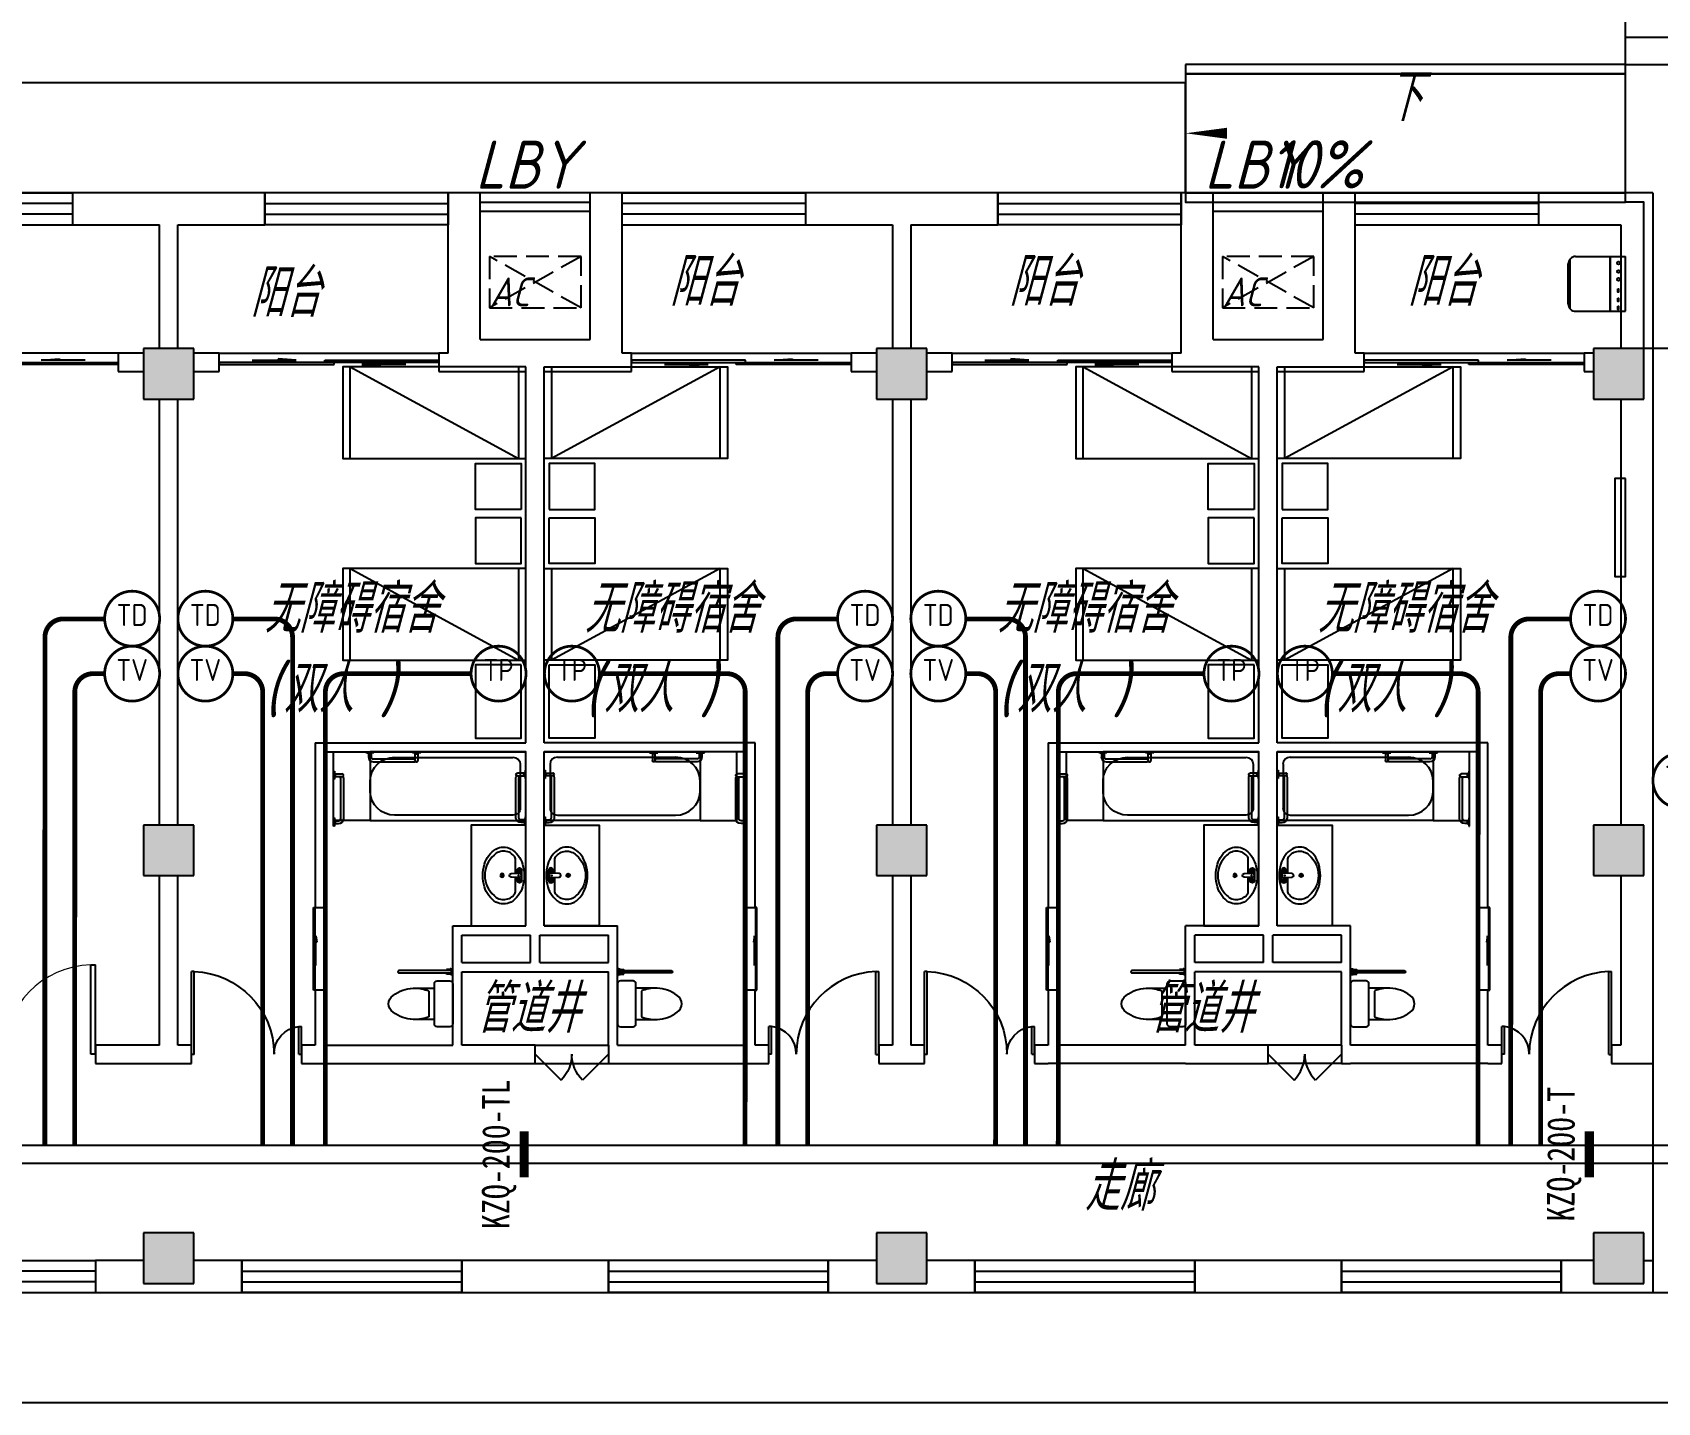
# Model space of a CAD drawing. Extents: x 0 to 2972856, y -1269770 to 0.
# Drawn here: x 2705669 to 2723406, y -885166 to -870216 of the extents above; entities that cross this region are included whole.
import ezdxf
from ezdxf.enums import TextEntityAlignment as Align

# ---------------------------------------------------------------- set-up
doc = ezdxf.new("R2010")
doc.units = 0
doc.header["$LTSCALE"] = 1000
doc.header["$PDSIZE"] = 50
doc.linetypes.add('DASH', pattern=[0.35, 0.25, -0.1])
for name, color, linetype in [('1-建筑底图', 8, 'Continuous'), ('CABLETRAY_PDS', 4, 'Continuous'), ('EQUIP-通讯', 3, 'Continuous'), ('fur', 253, 'Continuous'), ('PUB_TEXT', 7, 'Continuous'), ('WIRE-综合布线', 4, 'Continuous'), ('抗震支吊架', 2, 'Continuous'), ('洁具', 251, 'Continuous'), ('空调外机', 251, 'Continuous')]:
    doc.layers.add(name, color=color, linetype=linetype)
doc.styles.add('_TEL_ATTDEF', font='GBENOR', dxfattribs={"width": 0.8, "height": 3, "bigfont": 'GBCBIG'})
doc.styles.add('_TEL_DIM', font='SIMPLEX', dxfattribs={"width": 0.8, "height": 3.5, "bigfont": 'HZTXT'})
doc.styles.add('kzcad', font='', dxfattribs={"width": 0.8})
doc.styles.get("Standard").update_dxf_attribs({"font": 'gbeitc.shx', "bigfont": 'gbcbig.shx'})
doc.styles.get('kzcad').set_extended_font_data('SimSun')
doc.linetypes.add('JIEDI', pattern='A,1.25,-0.25,0.25,-0.25,0.625,["/",Standard,S=0.6,R=0,X=0,Y=-0.3],0.625,-0.25,0.25,-0.25', length=4)

# ---------------------------------------------------------------- blocks, each defined once
blk = doc.blocks.new('$equip$00003204')
at = {"const_width": 0.05}
blk.add_lwpolyline([(0, 0.5, -1), (0, -0.5, -1), (0, 0.5, 0.021884)], format="xyb", dxfattribs=at)
blk.add_circle((0, 0), 0.5)
for p in [(0, 0.5), (-0.5, 0), (0.5, 0), (0, -0.5)]:
    blk.add_point(p)
at = {"color": 7, "style": '_TEL_ATTDEF'}
blk.add_attdef('$TEXT$', text='', height=0.4, dxfattribs=at).set_placement((0, 0), align=Align.MIDDLE_CENTER)
at = {"color": 7, "style": '_TEL_DIM', "flags": 1}
for tag in ['A', 'REMARK']:
    blk.add_attdef(tag, text='', height=0.00002, dxfattribs=at).set_placement((0, 0), align=Align.MIDDLE_CENTER)
blk = doc.blocks.new('$equip$00003209')
at = {"const_width": 0.05}
blk.add_lwpolyline([(0, 0.5, -1), (0, -0.5, -1), (0, 0.5, 0.021884)], format="xyb", dxfattribs=at)
blk.add_circle((0, 0), 0.5)
for p in [(0, 0.5), (-0.5, 0), (0.5, 0), (0, -0.5)]:
    blk.add_point(p)
at = {"color": 7, "style": '_TEL_ATTDEF'}
blk.add_attdef('$TEXT$', text='', height=0.4, dxfattribs=at).set_placement((0, 0), align=Align.MIDDLE_CENTER)
at = {"color": 7, "style": '_TEL_DIM', "flags": 1}
for tag in ['A', 'REMARK']:
    blk.add_attdef(tag, text='', height=0.00002, dxfattribs=at).set_placement((0, 0), align=Align.MIDDLE_CENTER)
blk = doc.blocks.new('$equip$00003208')
at = {"const_width": 0.05}
blk.add_lwpolyline([(0, 0.5, -1), (0, -0.5, -1), (0, 0.5, 0.021884)], format="xyb", dxfattribs=at)
blk.add_circle((0, 0), 0.5)
for p in [(0, 0.5), (-0.5, 0), (0.5, 0), (0, -0.5)]:
    blk.add_point(p)
at = {"color": 7, "style": '_TEL_ATTDEF'}
blk.add_attdef('$TEXT$', text='', height=0.4, dxfattribs=at).set_placement((0, 0), align=Align.MIDDLE_CENTER)
at = {"color": 7, "style": '_TEL_DIM', "flags": 1}
for tag in ['A', 'REMARK']:
    blk.add_attdef(tag, text='', height=0.00002, dxfattribs=at).set_placement((0, 0), align=Align.MIDDLE_CENTER)
blk = doc.blocks.new('A$C61295E98')
at = {"color": 3}
for p, q in [((544, 598), (0, 598)), ((0, 598), (0, 0)), ((161, 598), (161, 0)), ((170, 0), (170, 598)), ((603, 572), (603, 26)), ((624, 518), (624, 80)), ((544, 0), (0, 0))]:
    blk.add_line(p, q, dxfattribs=at)
for points in [[(82, 540), (75, 540), (75, 577), (82, 577)], [(82, 453), (75, 453), (75, 490), (82, 490)], [(82, 353), (75, 353), (75, 389), (82, 389)]]:
    blk.add_lwpolyline(points, close=True, dxfattribs=at)
for centre in [(74, 250), (74, 164), (74, 71)]:
    blk.add_circle(centre, 15.7, dxfattribs=at)
for centre, start, end in [((544, 518), 360, 90), ((544, 80), 270, 0)]:
    blk.add_arc(centre, 80, start, end, dxfattribs=at)
blk = doc.blocks.new('A$Cf5a72a1b')
at = {"layer": '空调外机', "linetype": 'DASH'}
for p, q in [((1000, 563), (0, 0)), ((1000, 0), (0, 563))]:
    blk.add_line(p, q, dxfattribs=at)
blk.add_lwpolyline([(1000, 563), (0, 563), (0, 0), (1000, 0)], close=True, dxfattribs=at)
at = {"layer": 'PUB_TEXT'}
blk.add_text('AC', height=315, dxfattribs=at).set_placement((5, 18))
blk = doc.blocks.new('$plan$00002936')
at = {"layer": '洁具'}
for p, q in [((-45, 0), (45, 0)), ((45, 0), (45, -10)), ((-555, 0), (-466, 0)), ((-555, -10), (-555, 0)), ((-466, -10), (-555, -10)), ((-539, -10), (-527, -22)), ((-527, -22), (-497, -22)), ((-527, -22), (-527, -53)), ((-497, -22), (-486, -10)), ((-497, -22), (-497, -53)), ((-474, -78), (-38, -78)), ((-474, -110), (-38, -110)), ((-466, 0), (-466, -10)), ((-45, -10), (-45, 0)), ((45, -10), (-45, -10)), ((-28, -10), (-17, -22)), ((-17, -22), (13, -22)), ((-17, -94), (-17, -22)), ((-2, -110), (-2, -110)), ((13, -22), (24, -10)), ((13, -22), (13, -94))]:
    blk.add_line(p, q, dxfattribs=at)
for centre, major_axis, start_param, end_param in [((-474, -53), (0, 57.3), 1.570798, 3.141592), ((-474, -53), (0, 25.2), 1.570801, 3.141589), ((-38, -53), (0, 25.2), 3.141577, 4.303054), ((-38, -53), (0, 57.3), 3.141596, 3.619177), ((-2, -94), (0, 16), 1.570785, 3.141583), ((-2, -94), (0, 16), 3.141592, 4.71239)]:
    blk.add_ellipse(centre, major_axis=major_axis, ratio=0.931835, start_param=start_param, end_param=end_param, dxfattribs=at)
blk = doc.blocks.new('$WINLIB2D$00000001')
at = {"color": 0}
for points in [[(-0.5, 0.5), (-0.5, -0.5)], [(-0.5, 0.5), (0.5, 0.5)], [(0.5, -0.5), (0.5, 0.5)], [(0.5, 0.1667), (-0.5, 0.1667)], [(0.5, -0.1667), (-0.5, -0.1667)], [(-0.5, -0.5), (0.5, -0.5)]]:
    blk.add_lwpolyline(points, dxfattribs=at)
blk = doc.blocks.new('$DorLib2D$00000225')
at = {"color": 0}
for p, q in [((0.475, -0.001), (0.475, 0.752)), ((0.475, 0.752), (0.5, 0.752)), ((0.5, -0.001), (0.5, 0.752)), ((-0.5, 0), (-0.5, 0.252)), ((-0.475, 0.252), (-0.5, 0.252)), ((-0.475, 0), (-0.475, 0.252)), ((-0.475, 0), (-0.5, 0)), ((0.475, -0.001), (0.5, -0.001))]:
    blk.add_line(p, q, dxfattribs=at)
for centre, radius, start, end in [((0.505, -0.002), 0.755, 92.2493, 179.7238), ((-0.501, 0.003), 0.251, 359.7899, 84.0974)]:
    blk.add_arc(centre, radius, start, end, dxfattribs=at)
blk = doc.blocks.new('$DorLib2D$00000116')
at = {"color": 0}
for p, q in [((-0.5, 0), (-0.146, 0.354)), ((0.5, 0), (0.146, 0.354))]:
    blk.add_line(p, q, dxfattribs=at)
for centre, start, end in [((-0.5, 0), 0, 45), ((0.5, 0), 135, 180)]:
    blk.add_arc(centre, 0.5, start, end, dxfattribs=at)
blk = doc.blocks.new('$lvtry$00000196')
at = {"color": 0}
for points in [[(219, -385, 0.106486), (289, -308, 0.130324), (310, -225, 0.130324), (289, -143, 0.106486), (219, -66, 0.084172), (123, -18, 0.073176), (0, 0, 0.073176), (-123, -18, 0.084172), (-219, -66, 0.106486), (-289, -143, 0.130324), (-310, -225, 0.130324), (-289, -308, 0.106486), (-219, -385, 0.084172), (-123, -433, 0.073176), (0, -451, 0.073176), (123, -433, 0.084172)], [(-22, -44), (-17, -142, 1), (21, -142), (26, -44, 0.493794)]]:
    blk.add_lwpolyline(points, format="xyb", close=True, dxfattribs=at)
for points in [[(-218, -329, -0.467303), (-199, -103, -0.154885), (-179, -96), (-17, -96, -0.154885)], [(21, -96), (183, -96, -0.154885), (203, -103, -0.467303), (222, -329, -0.210278), (2, -430, -0.210278), (-218, -329, -0.467303)]]:
    blk.add_lwpolyline(points, format="xyb", dxfattribs=at)
for points in [[(-52, -25), (56, -25)], [(-52, -78), (-20, -78)], [(24, -78), (56, -78)]]:
    blk.add_lwpolyline(points, dxfattribs=at)
for centre, radius in [((-52, -52), 19.4), ((-52, -52), 12.6), ((56, -52), 19.4), ((56, -52), 12.6), ((2, -241), 19.7), ((2, -241), 14.7)]:
    blk.add_circle(centre, radius, dxfattribs=at)
for centre, start, end in [((-52, -52), 90, 270), ((56, -52), 270, 90)]:
    blk.add_arc(centre, 26.5, start, end, dxfattribs=at)
for p in [(2, -62), (2, -241)]:
    blk.add_point(p, dxfattribs=at)
blk = doc.blocks.new('$plan$00002967')
at = {"layer": '洁具'}
for p, q in [((59, -136), (59, -614)), ((1349, -60), (134, -60)), ((1600, -435), (1600, -315)), ((134, -690), (1349, -690))]:
    blk.add_line(p, q, dxfattribs=at)
blk.add_lwpolyline([(0, -750), (0, 0), (1600, 0), (1600, -750)], close=True, dxfattribs=at)
for centre, major_axis, start_param, end_param in [((134, -136), (0, 76.7), 0, 1.570796), ((1349, -315), (0, 256), -1.570796, 0), ((201, -375), (0, 42.6), 1.570796326795708, 7.853981633975295), ((1349, -435), (0, 256), 3.141593, 4.712389), ((134, -614), (0, 76.7), 1.570796, 3.141593)]:
    blk.add_ellipse(centre, major_axis=major_axis, ratio=0.98237, start_param=start_param, end_param=end_param, dxfattribs=at)
blk = doc.blocks.new('$plan$00002937')
at = {"layer": '洁具'}
for p, q in [((-12, 13), (-585, 13)), ((-67, 25), (-67, 16)), ((-8, 25), (-67, 25)), ((-67, 16), (-8, 16)), ((-28, 31), (-28, 25)), ((-20, 31), (-28, 31)), ((-28, 25), (-20, 25)), ((-20, 25), (-20, 31)), ((-12, -13), (-12, 13)), ((-8, 40), (-8, -40)), ((0, 40), (-8, 40)), ((-8, 16), (-8, 25)), ((0, -40), (0, 40)), ((-585, -13), (-12, -13)), ((-67, -25), (-67, -16)), ((-67, -16), (-8, -16)), ((-8, -25), (-67, -25)), ((-28, -31), (-28, -25)), ((-28, -25), (-20, -25)), ((-20, -31), (-28, -31)), ((-20, -25), (-20, -31)), ((-8, -16), (-8, -25)), ((-8, -40), (0, -40))]:
    blk.add_line(p, q, dxfattribs=at)
blk.add_ellipse((-585, 0), major_axis=(0, -13.3), ratio=0.97507, start_param=3.141592, end_param=6.283185, dxfattribs=at)
blk = doc.blocks.new('$plan$00002826')
at = {"layer": '洁具', "color": 7}
blk.add_line((-260, -140), (-260, 140), dxfattribs=at)
at = {"layer": '洁具'}
blk.add_line((-200, 170), (-200, -170), dxfattribs=at)
blk.add_lwpolyline([(-650, 92, 0.537872), (-650, -92, 0.149947), (-430, -170), (-200, -170), (-200, -220, 0.414214), (-170, -250), (-30, -250, 0.414214), (0, -220), (0, 220, 0.414214), (-30, 250), (-170, 250, 0.414214), (-200, 220), (-200, 170), (-430, 170, 0.149947)], format="xyb", close=True, dxfattribs=at)
at = {"layer": '洁具', "color": 7}
for centre, start, end in [((-413, -227), 67.4505, 91.4725), ((-413, 227), 268.6339, 292.5495)]:
    blk.add_arc(centre, 398, start, end, dxfattribs=at)
blk = doc.blocks.new('$DorLib2D$00000129')
at = {"color": 0, "linetype": 'Continuous'}
for p, q in [((-0.5, 0.545), (-0.5, 0.687)), ((-0.5, 0.687), (0.5, 0.687)), ((0.5, 0.687), (0.5, 0.545)), ((0.5, 0.545), (-0.5, 0.545)), ((-0.5, 0.5), (-0.5, 0.545)), ((-0.2, 0.437), (0.158, 0.437)), ((0.08, 0.341), (0.08, 0.437)), ((0.158, 0.437), (0.08, 0.341)), ((0.5, 0.5), (0.5, 0.545))]:
    blk.add_line(p, q, dxfattribs=at)
blk = doc.blocks.new('$plan$00002356')
at = {"layer": 'fur'}
for p, q in [((0, -1920), (1000, -80)), ((0, -80), (1000, -80)), ((1000, -1920), (0, -1920))]:
    blk.add_line(p, q, dxfattribs=at)
blk.add_lwpolyline([(0, 0), (0, -2000), (1000, -2000), (1000, 0)], close=True, dxfattribs=at)
blk = doc.blocks.new('$DorLib2D$00000131')
at = {"color": 0, "linetype": 'Continuous'}
for p, q in [((0.15, 0.125), (0.2319, 0.1973)), ((0.2319, 0.1973), (0.2319, 0.125)), ((-0.5, 0.125), (-0.5, 0)), ((0.0192, 0.125), (-0.5, 0.125)), ((0.0192, 0), (0.0192, 0.125)), ((0.35, 0.125), (0.15, 0.125)), ((-0.5, 0), (0.0192, 0)), ((-0.024, 0), (0.5, 0)), ((-0.024, -0.125), (-0.024, 0)), ((0.5, 0), (0.5, -0.125)), ((-0.35, -0.125), (-0.15, -0.125)), ((-0.2319, -0.1973), (-0.2319, -0.125)), ((-0.15, -0.125), (-0.2319, -0.1973)), ((0.5, -0.125), (-0.024, -0.125))]:
    blk.add_line(p, q, dxfattribs=at)
blk = doc.blocks.new('$DorLib2D$00000001')
for p, q in [((0.45, 0.975), (0.5, 0.975)), ((0.45, 0), (0.45, 0.975)), ((0.5, 0), (0.5, 0.975)), ((0.5, 0), (0.45, 0))]:
    blk.add_line(p, q)
at = {"lineweight": 13}
blk.add_arc((0.475, 0), 0.975, 91.4693, 180, dxfattribs=at)
blk = doc.blocks.new('1-1层建筑底图')
at = {"layer": '1-建筑底图'}
for points in [[(2092651.6, -730026.3), (2092101.6, -730026.3), (2092101.6, -730576.3), (2092651.6, -730576.3)], [(2100651.6, -730026.3), (2100101.6, -730026.3), (2100101.6, -730576.3), (2100651.6, -730576.3)], [(2108476.6, -730026.3), (2107926.6, -730026.3), (2107926.6, -730576.3), (2108476.6, -730576.3)], [(2092651.6, -735226.3), (2092101.6, -735226.3), (2092101.6, -735776.3), (2092651.6, -735776.3)], [(2100651.6, -735226.3), (2100101.6, -735226.3), (2100101.6, -735776.3), (2100651.6, -735776.3)], [(2108476.6, -735226.3), (2107926.6, -735226.3), (2107926.6, -735776.3), (2108476.6, -735776.3)], [(2092651.6, -739676.3), (2092101.6, -739676.3), (2092101.6, -740226.3), (2092651.6, -740226.3)], [(2100651.6, -739676.3), (2100101.6, -739676.3), (2100101.6, -740226.3), (2100651.6, -740226.3)], [(2108476.6, -739676.3), (2107926.6, -739676.3), (2107926.6, -740226.3), (2108476.6, -740226.3)]]:
    blk.add_hatch(color=256, dxfattribs=at).paths.add_polyline_path(points)
for p, q in [((2103476.6, -727126.3), (2058876.6, -727126.3)), ((2103476.6, -728326.3), (2103476.6, -727126.3)), ((2103476.6, -728326.3), (2060076.6, -728326.3)), ((2092376.6, -728326.3), (2091326.6, -728326.3)), ((2091326.6, -728326.3), (2091326.6, -728676.3)), ((2093426.6, -728326.3), (2092376.6, -728326.3)), ((2093426.6, -728676.3), (2093426.6, -728326.3)), ((2095776.6, -728326.3), (2095426.6, -728326.3)), ((2095426.6, -728326.3), (2095426.6, -728676.3)), ((2095776.6, -729926.3), (2095776.6, -728326.3)), ((2097326.6, -728326.3), (2096976.6, -728326.3)), ((2096976.6, -729926.3), (2096976.6, -728326.3)), ((2097326.6, -728676.3), (2097326.6, -728326.3)), ((2100376.6, -728326.3), (2099326.6, -728326.3)), ((2099326.6, -728326.3), (2099326.6, -728676.3)), ((2101426.6, -728326.3), (2100376.6, -728326.3)), ((2101426.6, -728676.3), (2101426.6, -728326.3)), ((2103776.6, -728326.3), (2103426.6, -728326.3)), ((2103426.6, -728326.3), (2103426.6, -728676.3)), ((2103776.6, -729926.3), (2103776.6, -728326.3)), ((2105326.6, -728326.3), (2104976.6, -728326.3)), ((2104976.6, -729926.3), (2104976.6, -728326.3)), ((2105326.6, -728676.3), (2105326.6, -728326.3)), ((2108576.6, -728326.3), (2107326.6, -728326.3)), ((2107326.6, -728326.3), (2107326.6, -728676.3)), ((2108576.6, -728326.3), (2108576.6, -730126.3)), ((2091326.6, -728676.3), (2092276.6, -728676.3)), ((2092276.6, -730026.3), (2092276.6, -728676.3)), ((2092476.6, -728676.3), (2093426.6, -728676.3)), ((2092476.6, -730026.3), (2092476.6, -728676.3)), ((2095426.6, -730076.3), (2095426.6, -728676.3)), ((2097326.6, -730076.3), (2097326.6, -728676.3)), ((2099326.6, -728676.3), (2100276.6, -728676.3)), ((2100276.6, -728676.3), (2100276.6, -730026.3)), ((2100476.6, -728676.3), (2101426.6, -728676.3)), ((2100476.6, -728676.3), (2100476.6, -730026.3)), ((2103426.6, -730076.3), (2103426.6, -728676.3)), ((2105326.6, -730076.3), (2105326.6, -728676.3)), ((2107326.6, -728676.3), (2108226.6, -728676.3)), ((2108226.6, -728676.3), (2108226.6, -730026.3)), ((2092651.6, -730026.3), (2092101.6, -730026.3)), ((2092101.6, -730026.3), (2092101.6, -730576.3)), ((2092651.6, -730576.3), (2092651.6, -730026.3)), ((2095776.6, -729926.3), (2096376.6, -729926.3)), ((2096376.6, -729926.3), (2096976.6, -729926.3)), ((2100651.6, -730026.3), (2100101.6, -730026.3)), ((2100101.6, -730026.3), (2100101.6, -730576.3)), ((2100651.6, -730576.3), (2100651.6, -730026.3)), ((2103776.6, -729926.3), (2104376.6, -729926.3)), ((2104376.6, -729926.3), (2104976.6, -729926.3)), ((2108476.6, -730026.3), (2107926.6, -730026.3)), ((2107926.6, -730026.3), (2107926.6, -730576.3)), ((2108476.6, -730576.3), (2108476.6, -730026.3)), ((2091826.6, -730076.3), (2089426.6, -730076.3)), ((2092101.6, -730076.3), (2091826.6, -730076.3)), ((2091826.6, -730076.3), (2091826.6, -730276.3)), ((2092926.6, -730076.3), (2092651.6, -730076.3)), ((2092926.6, -730076.3), (2095326.6, -730076.3)), ((2092926.6, -730276.3), (2092926.6, -730076.3)), ((2095426.6, -730076.3), (2095326.6, -730076.3)), ((2095326.6, -730076.3), (2095326.6, -730276.3)), ((2097426.6, -730076.3), (2097326.6, -730076.3)), ((2097426.6, -730076.3), (2099826.6, -730076.3)), ((2097426.6, -730276.3), (2097426.6, -730076.3)), ((2100101.6, -730076.3), (2099826.6, -730076.3)), ((2099826.6, -730076.3), (2099826.6, -730276.3)), ((2100926.6, -730076.3), (2100651.6, -730076.3)), ((2100926.6, -730076.3), (2103326.6, -730076.3)), ((2100926.6, -730276.3), (2100926.6, -730076.3)), ((2103426.6, -730076.3), (2103326.6, -730076.3)), ((2103326.6, -730076.3), (2103326.6, -730276.3)), ((2105426.6, -730076.3), (2105326.6, -730076.3)), ((2105426.6, -730276.3), (2105426.6, -730076.3)), ((2105426.6, -730076.3), (2107826.6, -730076.3)), ((2107926.6, -730076.3), (2107826.6, -730076.3)), ((2107826.6, -730076.3), (2107826.6, -730276.3)), ((2108576.6, -730126.3), (2108576.6, -735501.3)), ((2091826.6, -730276.3), (2092101.6, -730276.3)), ((2092651.6, -730276.3), (2092926.6, -730276.3)), ((2095326.6, -730276.3), (2095676.6, -730276.3)), ((2095676.6, -730276.3), (2096276.6, -730276.3)), ((2096276.6, -734326.3), (2096276.6, -730276.3)), ((2096476.6, -730276.3), (2097076.6, -730276.3)), ((2096476.6, -734326.3), (2096476.6, -730276.3)), ((2097076.6, -730276.3), (2097426.6, -730276.3)), ((2099826.6, -730276.3), (2100101.6, -730276.3)), ((2100651.6, -730276.3), (2100926.6, -730276.3)), ((2103326.6, -730276.3), (2103676.6, -730276.3)), ((2103676.6, -730276.3), (2104276.6, -730276.3)), ((2104276.6, -734326.3), (2104276.6, -730276.3)), ((2104476.6, -734326.3), (2104476.6, -730276.3)), ((2104476.6, -730276.3), (2105076.6, -730276.3)), ((2105076.6, -730276.3), (2105426.6, -730276.3)), ((2107826.6, -730276.3), (2107926.6, -730276.3)), ((2092101.6, -730576.3), (2092651.6, -730576.3)), ((2092276.6, -735226.3), (2092276.6, -730576.3)), ((2092476.6, -735226.3), (2092476.6, -730576.3)), ((2100101.6, -730576.3), (2100651.6, -730576.3)), ((2100276.6, -730576.3), (2100276.6, -735226.3)), ((2100476.6, -730576.3), (2100476.6, -735226.3)), ((2107926.6, -730576.3), (2108476.6, -730576.3)), ((2108226.6, -730576.3), (2108226.6, -735226.3)), ((2093976.6, -734326.3), (2096276.6, -734326.3)), ((2093976.6, -734326.3), (2093976.6, -736126.3)), ((2094076.6, -734426.3), (2096276.6, -734426.3)), ((2094076.6, -736126.3), (2094076.6, -734426.3)), ((2096276.6, -736326.3), (2096276.6, -734426.3)), ((2098776.6, -734326.3), (2096476.6, -734326.3)), ((2098676.6, -734426.3), (2096476.6, -734426.3)), ((2096476.6, -736326.3), (2096476.6, -734426.3)), ((2098676.6, -734426.3), (2098676.6, -736126.3)), ((2098776.6, -736126.3), (2098776.6, -734326.3)), ((2101976.6, -734326.3), (2104276.6, -734326.3)), ((2101976.6, -734326.3), (2101976.6, -736126.3)), ((2102076.6, -734426.3), (2104276.6, -734426.3)), ((2102076.6, -736126.3), (2102076.6, -734426.3)), ((2104276.6, -736326.3), (2104276.6, -734426.3)), ((2106776.6, -734326.3), (2104476.6, -734326.3)), ((2104476.6, -736326.3), (2104476.6, -734426.3)), ((2106676.6, -734426.3), (2104476.6, -734426.3)), ((2106676.6, -734426.3), (2106676.6, -736126.3)), ((2106776.6, -736126.3), (2106776.6, -734326.3)), ((2092651.6, -735226.3), (2092101.6, -735226.3)), ((2092101.6, -735226.3), (2092101.6, -735776.3)), ((2092651.6, -735776.3), (2092651.6, -735226.3)), ((2100651.6, -735226.3), (2100101.6, -735226.3)), ((2100101.6, -735226.3), (2100101.6, -735776.3)), ((2100651.6, -735776.3), (2100651.6, -735226.3)), ((2108476.6, -735226.3), (2107926.6, -735226.3)), ((2107926.6, -735226.3), (2107926.6, -735776.3)), ((2108476.6, -735776.3), (2108476.6, -735226.3)), ((2108576.6, -735501.3), (2108576.6, -737826.3)), ((2092101.6, -735776.3), (2092651.6, -735776.3)), ((2092276.6, -737626.3), (2092276.6, -735776.3)), ((2092476.6, -737626.3), (2092476.6, -735776.3)), ((2100101.6, -735776.3), (2100651.6, -735776.3)), ((2100276.6, -735776.3), (2100276.6, -737626.3)), ((2100476.6, -735776.3), (2100476.6, -737626.3)), ((2107926.6, -735776.3), (2108476.6, -735776.3)), ((2108226.6, -735776.3), (2108226.6, -737626.3)), ((2093976.6, -736126.3), (2094076.6, -736126.3)), ((2094076.6, -737026.3), (2094076.6, -736126.3)), ((2098676.6, -737026.3), (2098676.6, -736126.3)), ((2098676.6, -736126.3), (2098776.6, -736126.3)), ((2101976.6, -736126.3), (2102076.6, -736126.3)), ((2102076.6, -737026.3), (2102076.6, -736126.3)), ((2106676.6, -737026.3), (2106676.6, -736126.3)), ((2106676.6, -736126.3), (2106776.6, -736126.3)), ((2095476.6, -736326.3), (2096276.6, -736326.3)), ((2095476.6, -736826.3), (2095476.6, -736326.3)), ((2096476.6, -736326.3), (2097276.6, -736326.3)), ((2097276.6, -736826.3), (2097276.6, -736326.3)), ((2104276.6, -736326.3), (2103476.6, -736326.3)), ((2103476.6, -736826.3), (2103476.6, -736326.3)), ((2105276.6, -736326.3), (2104476.6, -736326.3)), ((2105276.6, -736826.3), (2105276.6, -736326.3)), ((2095576.6, -736426.3), (2096326.6, -736426.3)), ((2095576.6, -736726.3), (2095576.6, -736426.3)), ((2096326.6, -736726.3), (2096326.6, -736426.3)), ((2096426.6, -736426.3), (2097176.6, -736426.3)), ((2096426.6, -736726.3), (2096426.6, -736426.3)), ((2097176.6, -736726.3), (2097176.6, -736426.3)), ((2104326.6, -736426.3), (2103576.6, -736426.3)), ((2103576.6, -736726.3), (2103576.6, -736426.3)), ((2104326.6, -736726.3), (2104326.6, -736426.3)), ((2105176.6, -736426.3), (2104426.6, -736426.3)), ((2104426.6, -736726.3), (2104426.6, -736426.3)), ((2105176.6, -736726.3), (2105176.6, -736426.3)), ((2095576.6, -736726.3), (2096326.6, -736726.3)), ((2096426.6, -736726.3), (2097176.6, -736726.3)), ((2104326.6, -736726.3), (2103576.6, -736726.3)), ((2105176.6, -736726.3), (2104426.6, -736726.3)), ((2095476.6, -737626.3), (2095476.6, -736826.3)), ((2095576.6, -736826.3), (2096376.6, -736826.3)), ((2095576.6, -737626.3), (2095576.6, -736826.3)), ((2096376.6, -736826.3), (2097176.6, -736826.3)), ((2097176.6, -737626.3), (2097176.6, -736826.3)), ((2097276.6, -737626.3), (2097276.6, -736826.3)), ((2103476.6, -737626.3), (2103476.6, -736826.3)), ((2104376.6, -736826.3), (2103576.6, -736826.3)), ((2103576.6, -737626.3), (2103576.6, -736826.3)), ((2105176.6, -736826.3), (2104376.6, -736826.3)), ((2105176.6, -737626.3), (2105176.6, -736826.3)), ((2105276.6, -737626.3), (2105276.6, -736826.3)), ((2094076.6, -737026.3), (2093976.6, -737026.3)), ((2093976.6, -737026.3), (2093976.6, -737626.3)), ((2094076.6, -737626.3), (2094076.6, -737026.3)), ((2098776.6, -737026.3), (2098676.6, -737026.3)), ((2098676.6, -737026.3), (2098676.6, -737626.3)), ((2098776.6, -737626.3), (2098776.6, -737026.3)), ((2102076.6, -737026.3), (2101976.6, -737026.3)), ((2101976.6, -737026.3), (2101976.6, -737626.3)), ((2102076.6, -737626.3), (2102076.6, -737026.3)), ((2106776.6, -737026.3), (2106676.6, -737026.3)), ((2106676.6, -737026.3), (2106676.6, -737626.3)), ((2106776.6, -737626.3), (2106776.6, -737026.3)), ((2092276.6, -737626.3), (2091576.6, -737626.3)), ((2091576.6, -737626.3), (2091576.6, -737826.3)), ((2092626.6, -737626.3), (2092476.6, -737626.3)), ((2092626.6, -737826.3), (2092626.6, -737626.3)), ((2093976.6, -737626.3), (2093826.6, -737626.3)), ((2093826.6, -737626.3), (2093826.6, -737826.3)), ((2094076.6, -737626.3), (2095476.6, -737626.3)), ((2096376.6, -737626.3), (2095576.6, -737626.3)), ((2096376.6, -737626.3), (2097176.6, -737626.3)), ((2096376.6, -737826.3), (2096376.6, -737626.3)), ((2097176.6, -737626.3), (2097176.6, -737826.3)), ((2097276.6, -737626.3), (2098676.6, -737626.3)), ((2098926.6, -737626.3), (2098776.6, -737626.3)), ((2098926.6, -737826.3), (2098926.6, -737626.3)), ((2100276.6, -737626.3), (2100126.6, -737626.3)), ((2100126.6, -737626.3), (2100126.6, -737826.3)), ((2100626.6, -737626.3), (2100476.6, -737626.3)), ((2100626.6, -737826.3), (2100626.6, -737626.3)), ((2101976.6, -737626.3), (2101826.6, -737626.3)), ((2101826.6, -737626.3), (2101826.6, -737826.3)), ((2103476.6, -737626.3), (2102076.6, -737626.3)), ((2104376.6, -737626.3), (2103576.6, -737626.3)), ((2105176.6, -737626.3), (2104376.6, -737626.3)), ((2104376.6, -737826.3), (2104376.6, -737626.3)), ((2105176.6, -737626.3), (2105176.6, -737826.3)), ((2106676.6, -737626.3), (2105276.6, -737626.3)), ((2106926.6, -737626.3), (2106776.6, -737626.3)), ((2106926.6, -737826.3), (2106926.6, -737626.3)), ((2108226.6, -737626.3), (2108126.6, -737626.3)), ((2108126.6, -737626.3), (2108126.6, -737826.3)), ((2091576.6, -737826.3), (2092376.6, -737826.3)), ((2092376.6, -737826.3), (2092626.6, -737826.3)), ((2093826.6, -737826.3), (2093976.6, -737826.3)), ((2093976.6, -737826.3), (2095476.6, -737826.3)), ((2095476.6, -737826.3), (2096376.6, -737826.3)), ((2096376.6, -737826.3), (2097176.6, -737826.3)), ((2097176.6, -737826.3), (2097276.6, -737826.3)), ((2097276.6, -737826.3), (2098776.6, -737826.3)), ((2098776.6, -737826.3), (2098926.6, -737826.3)), ((2100126.6, -737826.3), (2100376.6, -737826.3)), ((2100376.6, -737826.3), (2100626.6, -737826.3)), ((2101826.6, -737826.3), (2101976.6, -737826.3)), ((2103476.6, -737826.3), (2101976.6, -737826.3)), ((2103476.6, -737826.3), (2104376.6, -737826.3)), ((2105176.6, -737826.3), (2104376.6, -737826.3)), ((2105176.6, -737826.3), (2105276.6, -737826.3)), ((2106776.6, -737826.3), (2105276.6, -737826.3)), ((2106776.6, -737826.3), (2106926.6, -737826.3)), ((2108126.6, -737826.3), (2108576.6, -737826.3)), ((2108576.6, -737826.3), (2108576.6, -740026.3)), ((2092651.6, -739676.3), (2092101.6, -739676.3)), ((2092101.6, -739676.3), (2092101.6, -740226.3)), ((2092651.6, -740226.3), (2092651.6, -739676.3)), ((2100651.6, -739676.3), (2100101.6, -739676.3)), ((2100101.6, -739676.3), (2100101.6, -740226.3)), ((2100651.6, -740226.3), (2100651.6, -739676.3)), ((2108476.6, -739676.3), (2107926.6, -739676.3)), ((2107926.6, -739676.3), (2107926.6, -740226.3)), ((2108476.6, -740226.3), (2108476.6, -739676.3)), ((2092101.6, -739976.3), (2091576.6, -739976.3)), ((2091576.6, -739976.3), (2091576.6, -740326.3)), ((2093176.6, -739976.3), (2092651.6, -739976.3)), ((2093176.6, -740326.3), (2093176.6, -739976.3)), ((2097176.6, -739976.3), (2095576.6, -739976.3)), ((2095576.6, -739976.3), (2095576.6, -740326.3)), ((2097176.6, -740326.3), (2097176.6, -739976.3)), ((2100101.6, -739976.3), (2099576.6, -739976.3)), ((2099576.6, -739976.3), (2099576.6, -740326.3)), ((2101176.6, -739976.3), (2100651.6, -739976.3)), ((2101176.6, -740326.3), (2101176.6, -739976.3)), ((2105176.6, -739976.3), (2103576.6, -739976.3)), ((2103576.6, -739976.3), (2103576.6, -740326.3)), ((2105176.6, -740326.3), (2105176.6, -739976.3)), ((2107926.6, -739976.3), (2107576.6, -739976.3)), ((2107576.6, -739976.3), (2107576.6, -740326.3)), ((2108476.6, -739976.3), (2108576.6, -739976.3)), ((2108576.6, -739976.3), (2108576.6, -740326.3)), ((2091576.6, -740326.3), (2092376.6, -740326.3)), ((2092101.6, -740226.3), (2092651.6, -740226.3)), ((2092376.6, -740326.3), (2093176.6, -740326.3)), ((2095576.6, -740326.3), (2097176.6, -740326.3)), ((2099576.6, -740326.3), (2100376.6, -740326.3)), ((2100101.6, -740226.3), (2100651.6, -740226.3)), ((2100376.6, -740326.3), (2101176.6, -740326.3)), ((2103576.6, -740326.3), (2105176.6, -740326.3)), ((2107576.6, -740326.3), (2108201.6, -740326.3)), ((2107926.6, -740226.3), (2108476.6, -740226.3)), ((2108201.6, -740326.3), (2108576.6, -740326.3)), ((2078676.6, -741526.3), (2152126.6, -741526.3))]:
    blk.add_line(p, q, dxfattribs=at)
for points in [[(2108276.6, -726626.3), (2108276.6, -726326.3), (2119876.6, -726326.3), (2119876.6, -726926.3)], [(2108276.6, -726926.3), (2108276.6, -726626.3), (2119876.6, -726626.3), (2119876.6, -726926.3)], [(2095776.6, -728426.3), (2096976.6, -728426.3)], [(2103776.6, -728426.3), (2104976.6, -728426.3)], [(2095776.6, -728526.3), (2096976.6, -728526.3)], [(2103776.6, -728526.3), (2104976.6, -728526.3)], [(2078676.6, -740326.3), (2152126.6, -740326.3)]]:
    blk.add_lwpolyline(points, dxfattribs=at)
for points in [[(2103476.6, -726926.3), (2103476.6, -727026.3), (2108276.6, -727026.3), (2108276.6, -726926.3)], [(2108476.6, -730026.3), (2108476.6, -728426.3), (2108276.6, -728426.3), (2108276.6, -726926.3), (2119976.6, -726926.3), (2119976.6, -728426.3), (2119736.6, -728426.3), (2119726.6, -730026.3)], [(2108276.6, -727026.3), (2103476.6, -727026.3), (2103476.6, -728326.3), (2108276.6, -728326.3)], [(2103476.6, -728326.3), (2103476.6, -728426.3), (2108276.6, -728426.3), (2108276.6, -728326.3)], [(2096223.9, -731780.1), (2095723.9, -731780.1), (2095723.9, -731280.1), (2096223.9, -731280.1)], [(2096529.3, -731780.1), (2097029.3, -731780.1), (2097029.3, -731280.1), (2096529.3, -731280.1)], [(2104223.9, -731780.1), (2103723.9, -731780.1), (2103723.9, -731280.1), (2104223.9, -731280.1)], [(2104529.3, -731780.1), (2105029.3, -731780.1), (2105029.3, -731280.1), (2104529.3, -731280.1)], [(2108276.6, -731445.1), (2108159.9, -731445.1), (2108159.9, -732511.6), (2108276.6, -732511.6)], [(2096223.9, -731872.5), (2095723.9, -731872.5), (2095723.9, -732372.5), (2096223.9, -732372.5)], [(2096529.3, -731872.5), (2097029.3, -731872.5), (2097029.3, -732372.5), (2096529.3, -732372.5)], [(2104223.9, -731872.5), (2103723.9, -731872.5), (2103723.9, -732372.5), (2104223.9, -732372.5)], [(2104529.3, -731872.5), (2105029.3, -731872.5), (2105029.3, -732372.5), (2104529.3, -732372.5)], [(2096223.9, -733478.7), (2095723.9, -733478.7), (2095723.9, -734278.7), (2096223.9, -734278.7)], [(2096529.3, -733478.7), (2097029.3, -733478.7), (2097029.3, -734278.7), (2096529.3, -734278.7)], [(2104223.9, -733478.7), (2103723.9, -733478.7), (2103723.9, -734278.7), (2104223.9, -734278.7)], [(2104529.3, -733478.7), (2105029.3, -733478.7), (2105029.3, -734278.7), (2104529.3, -734278.7)], [(2094576.6, -735176.3), (2094176.6, -735176.3), (2094176.6, -734426.3), (2094576.6, -734426.3)], [(2098176.6, -735176.3), (2098576.6, -735176.3), (2098576.6, -734426.3), (2098176.6, -734426.3)], [(2102576.6, -735176.3), (2102176.6, -735176.3), (2102176.6, -734426.3), (2102576.6, -734426.3)], [(2106176.6, -735176.3), (2106576.6, -735176.3), (2106576.6, -734426.3), (2106176.6, -734426.3)], [(2096276.6, -736326.3), (2096276.6, -735226.3), (2095676.6, -735226.3), (2095676.6, -736326.3)], [(2096476.6, -736326.3), (2096476.6, -735226.3), (2097076.6, -735226.3), (2097076.6, -736326.3)], [(2104276.6, -736326.3), (2104276.6, -735226.3), (2103676.6, -735226.3), (2103676.6, -736326.3)], [(2104476.6, -736326.3), (2104476.6, -735226.3), (2105076.6, -735226.3), (2105076.6, -736326.3)]]:
    blk.add_lwpolyline(points, close=True, dxfattribs=at)
blk.add_lwpolyline([(2108276.6, -727676.3, 0, 0, 0), (2103476.6, -727676.3, 0, 120, 0), (2103926.6, -727676.3, 0, 0, 0)], format="xyseb", dxfattribs=at)
for name, p, xscale, yscale, zscale, rotation in [('$WINLIB2D$00000001', (2090326.6, -728501.3), -2000, 350, -2000, 180), ('$DorLib2D$00000131', (2090626.6, -730176.3), -2400, -200, -2400, 180), ('$DorLib2D$00000129', (2094026.6, -736576.3), 900, 100, 900, 90), ('$DorLib2D$00000129', (2098726.6, -736576.3), 900, -100, 900, 90), ('$DorLib2D$00000129', (2102026.6, -736576.3), 900, 100, 900, 90), ('$DorLib2D$00000129', (2106726.6, -736576.3), 900, -100, 900, 90), ('$DorLib2D$00000225', (2101226.6, -737726.3), 1200, -1200, 1200, 180), ('$DorLib2D$00000225', (2107526.6, -737726.3), -1200, -1200, -1200, 180), ('$DorLib2D$00000116', (2104776.6, -737726.3), 800, 800, 200, 180), ('$WINLIB2D$00000001', (2090376.6, -740151.3), 2400, -350, 2400, 359.9999999999808), ('$WINLIB2D$00000001', (2094376.6, -740151.3), -2400, -350, -2400, 359.9999999999807), ('$WINLIB2D$00000001', (2098376.6, -740151.3), -2400, -350, -2400, 359.9999999999807), ('$WINLIB2D$00000001', (2102376.6, -740151.3), -2400, -350, -2400, 359.9999999999812), ('$WINLIB2D$00000001', (2106376.6, -740151.3), -2400, -350, -2400, 359.9999999999812)]:
    blk.add_blockref(name, p, dxfattribs=dict(at, xscale=xscale, yscale=yscale, zscale=zscale, rotation=rotation))
for name, p, xscale, yscale, zscale in [('$WINLIB2D$00000001', (2094426.6, -728501.3), -2000, -350, -2000), ('$WINLIB2D$00000001', (2098326.6, -728501.3), 2000, -350, 2000), ('$WINLIB2D$00000001', (2102426.6, -728501.3), -2000, -350, -2000), ('$WINLIB2D$00000001', (2106326.6, -728501.3), 2000, -350, 2000), ('$DorLib2D$00000131', (2094126.6, -730176.3), -2400, 200, -2400), ('$DorLib2D$00000131', (2098626.6, -730176.3), 2400, 200, 2400), ('$DorLib2D$00000131', (2102126.6, -730176.3), -2400, 200, -2400), ('$DorLib2D$00000131', (2106626.6, -730176.3), 2400, 200, 2400), ('$DorLib2D$00000001', (2091076.6, -737726.3), 1000, 1000, 1000), ('$DorLib2D$00000225', (2093226.6, -737726.3), -1200, 1200, -1200), ('$DorLib2D$00000225', (2099526.6, -737726.3), 1200, 1200, 1200), ('$DorLib2D$00000116', (2096776.6, -737726.3), 800, -800, 200)]:
    blk.add_blockref(name, p, dxfattribs=dict(at, xscale=xscale, yscale=yscale, zscale=zscale))
for name, p in [('A$Cf5a72a1b', (2095877.1, -729582.5)), ('A$Cf5a72a1b', (2103877.1, -729582.5)), ('$plan$00002936', (2095083.6, -734426.3)), ('$plan$00002936', (2103083.6, -734426.3)), ('$plan$00002937', (2095476.6, -736826.3)), ('$plan$00002937', (2103476.6, -736826.3))]:
    blk.add_blockref(name, p, dxfattribs=at)
for name, p, rotation in [('A$C61295E98', (2108276.6, -729021.2), 180), ('$plan$00002356', (2096276.6, -730226.3), 270), ('$plan$00002356', (2104276.6, -730226.3), 270), ('$plan$00002356', (2096276.6, -732426.3), 270), ('$plan$00002356', (2104276.6, -732426.3), 270), ('$plan$00002936', (2094176.6, -734680.9), 90), ('$plan$00002936', (2096476.6, -734671.1), 90), ('$plan$00002936', (2102076.6, -734680.9), 90), ('$plan$00002936', (2104476.6, -734671.1), 90), ('$lvtry$00000196', (2096496.6, -735776.3), 90), ('$lvtry$00000196', (2104496.6, -735776.3), 90), ('$plan$00002826', (2097276.6, -737176.3), 180), ('$plan$00002826', (2105276.6, -737176.3), 180)]:
    blk.add_blockref(name, p, dxfattribs=dict(at, rotation=rotation))
at = {"layer": '1-建筑底图', "yscale": -1}
for name, p, rotation in [('$plan$00002356', (2096476.6, -730226.3), 270), ('$plan$00002356', (2104476.6, -730226.3), 270), ('$plan$00002356', (2096476.6, -732426.3), 270), ('$plan$00002356', (2104476.6, -732426.3), 270), ('$plan$00002936', (2097669.6, -734426.3), 180), ('$plan$00002936', (2105669.6, -734426.3), 180), ('$plan$00002936', (2096276.6, -734671.1), 90), ('$plan$00002936', (2098676.6, -734680.9), 90), ('$plan$00002936', (2104276.6, -734671.1), 90), ('$plan$00002936', (2106576.6, -734680.9), 90), ('$lvtry$00000196', (2096256.6, -735776.3), 90), ('$lvtry$00000196', (2104256.6, -735776.3), 90), ('$plan$00002937', (2097276.6, -736826.3), 179.9999999999999), ('$plan$00002937', (2105276.6, -736826.3), 179.9999999999999)]:
    blk.add_blockref(name, p, dxfattribs=dict(at, rotation=rotation))
at = {"layer": '1-建筑底图', "xscale": 1.062551725044816, "yscale": -1.000000000000066, "rotation": 180}
for p in [(2096276.6, -734426.3), (2104276.6, -734426.3)]:
    blk.add_blockref('$plan$00002967', p, dxfattribs=at)
at = {"layer": '1-建筑底图', "xscale": 1.062551725044816}
for p in [(2096476.6, -734426.3), (2104476.6, -734426.3)]:
    blk.add_blockref('$plan$00002967', p, dxfattribs=at)
at = {"layer": '1-建筑底图', "yscale": -1}
for p in [(2095476.6, -737176.3), (2103476.6, -737176.3)]:
    blk.add_blockref('$plan$00002826', p, dxfattribs=at)
at = {"layer": '1-建筑底图'}
for s, p in [('下', (2105663.7, -727543.6)), ('LBY', (2095722, -728281.2)), ('LBY', (2103679.7, -728281.2)), ('10%', (2104382.2, -728277.6)), ('阳台', (2093264.9, -729680.4)), ('阳台', (2097840.5, -729558.2)), ('阳台', (2101544.4, -729558.2)), ('阳台', (2105897.7, -729558.2)), ('无障碍宿舍', (2093418.4, -733126)), ('无障碍宿舍', (2096913.6, -733126)), ('无障碍宿舍', (2101418.4, -733126)), ('无障碍宿舍', (2104913.6, -733126)), ('(', (2093418.4, -733998.1)), ('双人', (2093628.4, -733998.1)), (')', (2094678.4, -733998.1)), ('(', (2096913.6, -733998.1)), ('双人', (2097123.6, -733998.1)), (')', (2098173.6, -733998.1)), ('(', (2101418.4, -733998.1)), ('双人', (2101628.4, -733998.1)), (')', (2102678.4, -733998.1)), ('(', (2104913.6, -733998.1)), ('双人', (2105123.6, -733998.1)), (')', (2106173.6, -733998.1)), ('管道井', (2095724.3, -737489.3)), ('管道井', (2103075.5, -737489.3)), ('走廊', (2102372.6, -739431.3))]:
    blk.add_text(s, height=525, dxfattribs=at).set_placement(p)

msp = doc.modelspace()

# ---------------------------------------------------------------- linework, layer by layer
at = {"layer": 'CABLETRAY_PDS', "linetype": 'ByBlock'}
for p, q in [((2685407, -882357), (2771300, -882357)), ((2771300, -882557), (2685407, -882557))]:
    msp.add_line(p, q, dxfattribs=at)
at = {"layer": 'WIRE-综合布线', "linetype": 'Continuous', "const_width": 52.5}
for points in [[(2706457, -876615), (2706005, -876615, 0.414214), (2705805, -876815), (2705804, -882357)], [(2707856, -876615), (2708308, -876615, -0.414214), (2708508, -876815), (2708507, -882357)], [(2714457, -876615), (2714005, -876615, 0.414214), (2713805, -876815), (2713804, -882357)], [(2715856, -876615), (2716308, -876615, -0.414214), (2716508, -876815), (2716507, -882357)], [(2722457, -876615), (2722005, -876615, 0.414214), (2721805, -876815), (2721804, -882357)], [(2706457, -877212), (2706331, -877212, 0.414214), (2706131, -877412), (2706130, -882357)], [(2707856, -877212), (2707982, -877212, -0.414214), (2708182, -877412), (2708181, -882357)], [(2708865, -882357), (2708866, -877412, -0.414214), (2709066, -877212), (2710456, -877212)], [(2713447, -882357), (2713448, -877412, 0.414214), (2713248, -877212), (2711857, -877212)], [(2714457, -877212), (2714331, -877212, 0.414214), (2714131, -877412), (2714130, -882357)], [(2715856, -877212), (2715982, -877212, -0.414214), (2716182, -877412), (2716181, -882357)], [(2716865, -882357), (2716866, -877412, -0.414214), (2717066, -877212), (2718456, -877212)], [(2721447, -882357), (2721448, -877412, 0.414214), (2721248, -877212), (2719857, -877212)], [(2722457, -877212), (2722331, -877212, 0.414214), (2722131, -877412), (2722130, -882357)]]:
    msp.add_lwpolyline(points, format="xyb", dxfattribs=at)
at = {"layer": '抗震支吊架', "color": 2, "const_width": 100}
for points in [[(2711036, -882707), (2711036, -882207)], [(2722661, -882707), (2722661, -882207)]]:
    msp.add_lwpolyline(points, dxfattribs=at)

# ---------------------------------------------------------------- block references
at = {"layer": '1-建筑底图', "linetype": 'ByBlock'}
msp.add_blockref('1-1层建筑底图', (614779, -143639), dxfattribs=at)
at = {"layer": 'EQUIP-通讯', "linetype": 'JIEDI'}
ref = msp.add_blockref('$equip$00003209', (2706757, -876612), dxfattribs=dict(at, xscale=600, yscale=600, zscale=600, rotation=180))
ref.add_attrib('$TEXT$', 'TD', dxfattribs={"layer": '0', "color": 7, "height": 240, "style": '_TEL_ATTDEF'}).set_placement((2706757, -876572), align=Align.MIDDLE_CENTER)
ref = msp.add_blockref('$equip$00003209', (2707556, -876612), dxfattribs=dict(at, xscale=-600, yscale=600, zscale=600, rotation=180))
ref.add_attrib('$TEXT$', 'TD', dxfattribs={"layer": '0', "color": 7, "height": 240, "style": '_TEL_ATTDEF'}).set_placement((2707556, -876572), align=Align.MIDDLE_CENTER)
ref = msp.add_blockref('$equip$00003209', (2714757, -876612), dxfattribs=dict(at, xscale=600, yscale=600, zscale=600, rotation=180))
ref.add_attrib('$TEXT$', 'TD', dxfattribs={"layer": '0', "color": 7, "height": 240, "style": '_TEL_ATTDEF'}).set_placement((2714757, -876572), align=Align.MIDDLE_CENTER)
ref = msp.add_blockref('$equip$00003209', (2715556, -876612), dxfattribs=dict(at, xscale=-600, yscale=600, zscale=600, rotation=180))
ref.add_attrib('$TEXT$', 'TD', dxfattribs={"layer": '0', "color": 7, "height": 240, "style": '_TEL_ATTDEF'}).set_placement((2715556, -876572), align=Align.MIDDLE_CENTER)
ref = msp.add_blockref('$equip$00003209', (2722757, -876612), dxfattribs=dict(at, xscale=600, yscale=600, zscale=600, rotation=180))
ref.add_attrib('$TEXT$', 'TD', dxfattribs={"layer": '0', "color": 7, "height": 240, "style": '_TEL_ATTDEF'}).set_placement((2722757, -876572), align=Align.MIDDLE_CENTER)
ref = msp.add_blockref('$equip$00003204', (2706757, -877212), dxfattribs=dict(at, xscale=600, yscale=600, zscale=600, rotation=180))
ref.add_attrib('$TEXT$', 'TV', dxfattribs={"layer": '0', "color": 7, "height": 240, "style": '_TEL_ATTDEF'}).set_placement((2706757, -877172), align=Align.MIDDLE_CENTER)
ref = msp.add_blockref('$equip$00003204', (2707556, -877212), dxfattribs=dict(at, xscale=-600, yscale=600, zscale=600, rotation=180))
ref.add_attrib('$TEXT$', 'TV', dxfattribs={"layer": '0', "color": 7, "height": 240, "style": '_TEL_ATTDEF'}).set_placement((2707556, -877172), align=Align.MIDDLE_CENTER)
ref = msp.add_blockref('$equip$00003208', (2710756, -877212), dxfattribs=dict(at, xscale=-600, yscale=600, zscale=600, rotation=180))
ref.add_attrib('$TEXT$', 'TP', dxfattribs={"layer": '0', "color": 7, "height": 240, "style": '_TEL_ATTDEF'}).set_placement((2710756, -877172), align=Align.MIDDLE_CENTER)
ref = msp.add_blockref('$equip$00003208', (2711557, -877212), dxfattribs=dict(at, xscale=600, yscale=600, zscale=600, rotation=180))
ref.add_attrib('$TEXT$', 'TP', dxfattribs={"layer": '0', "color": 7, "height": 240, "style": '_TEL_ATTDEF'}).set_placement((2711557, -877172), align=Align.MIDDLE_CENTER)
ref = msp.add_blockref('$equip$00003204', (2714757, -877212), dxfattribs=dict(at, xscale=600, yscale=600, zscale=600, rotation=180))
ref.add_attrib('$TEXT$', 'TV', dxfattribs={"layer": '0', "color": 7, "height": 240, "style": '_TEL_ATTDEF'}).set_placement((2714757, -877172), align=Align.MIDDLE_CENTER)
ref = msp.add_blockref('$equip$00003204', (2715556, -877212), dxfattribs=dict(at, xscale=-600, yscale=600, zscale=600, rotation=180))
ref.add_attrib('$TEXT$', 'TV', dxfattribs={"layer": '0', "color": 7, "height": 240, "style": '_TEL_ATTDEF'}).set_placement((2715556, -877172), align=Align.MIDDLE_CENTER)
ref = msp.add_blockref('$equip$00003208', (2718756, -877212), dxfattribs=dict(at, xscale=-600, yscale=600, zscale=600, rotation=180))
ref.add_attrib('$TEXT$', 'TP', dxfattribs={"layer": '0', "color": 7, "height": 240, "style": '_TEL_ATTDEF'}).set_placement((2718756, -877172), align=Align.MIDDLE_CENTER)
ref = msp.add_blockref('$equip$00003208', (2719557, -877212), dxfattribs=dict(at, xscale=600, yscale=600, zscale=600, rotation=180))
ref.add_attrib('$TEXT$', 'TP', dxfattribs={"layer": '0', "color": 7, "height": 240, "style": '_TEL_ATTDEF'}).set_placement((2719557, -877172), align=Align.MIDDLE_CENTER)
ref = msp.add_blockref('$equip$00003204', (2722757, -877212), dxfattribs=dict(at, xscale=600, yscale=600, zscale=600, rotation=180))
ref.add_attrib('$TEXT$', 'TV', dxfattribs={"layer": '0', "color": 7, "height": 240, "style": '_TEL_ATTDEF'}).set_placement((2722757, -877172), align=Align.MIDDLE_CENTER)
ref = msp.add_blockref('$equip$00003209', (2723656, -878378), dxfattribs=dict(at, xscale=600, yscale=600, zscale=600, rotation=180))
ref.add_attrib('$TEXT$', 'TD', dxfattribs={"layer": '0', "color": 7, "height": 240, "style": '_TEL_ATTDEF'}).set_placement((2723656, -878338), align=Align.MIDDLE_CENTER)

# ---------------------------------------------------------------- texts
at = {"layer": '抗震支吊架', "color": 2, "style": 'kzcad', "width": 0.8}
for s, p in [('KZQ-200-TL', (2710876, -882457)), ('KZQ-200-T', (2722501, -882457))]:
    msp.add_text(s, height=300, rotation=89.8854, dxfattribs=at).set_placement(p, align=Align.CENTER)

doc.saveas('drawing.dxf')
